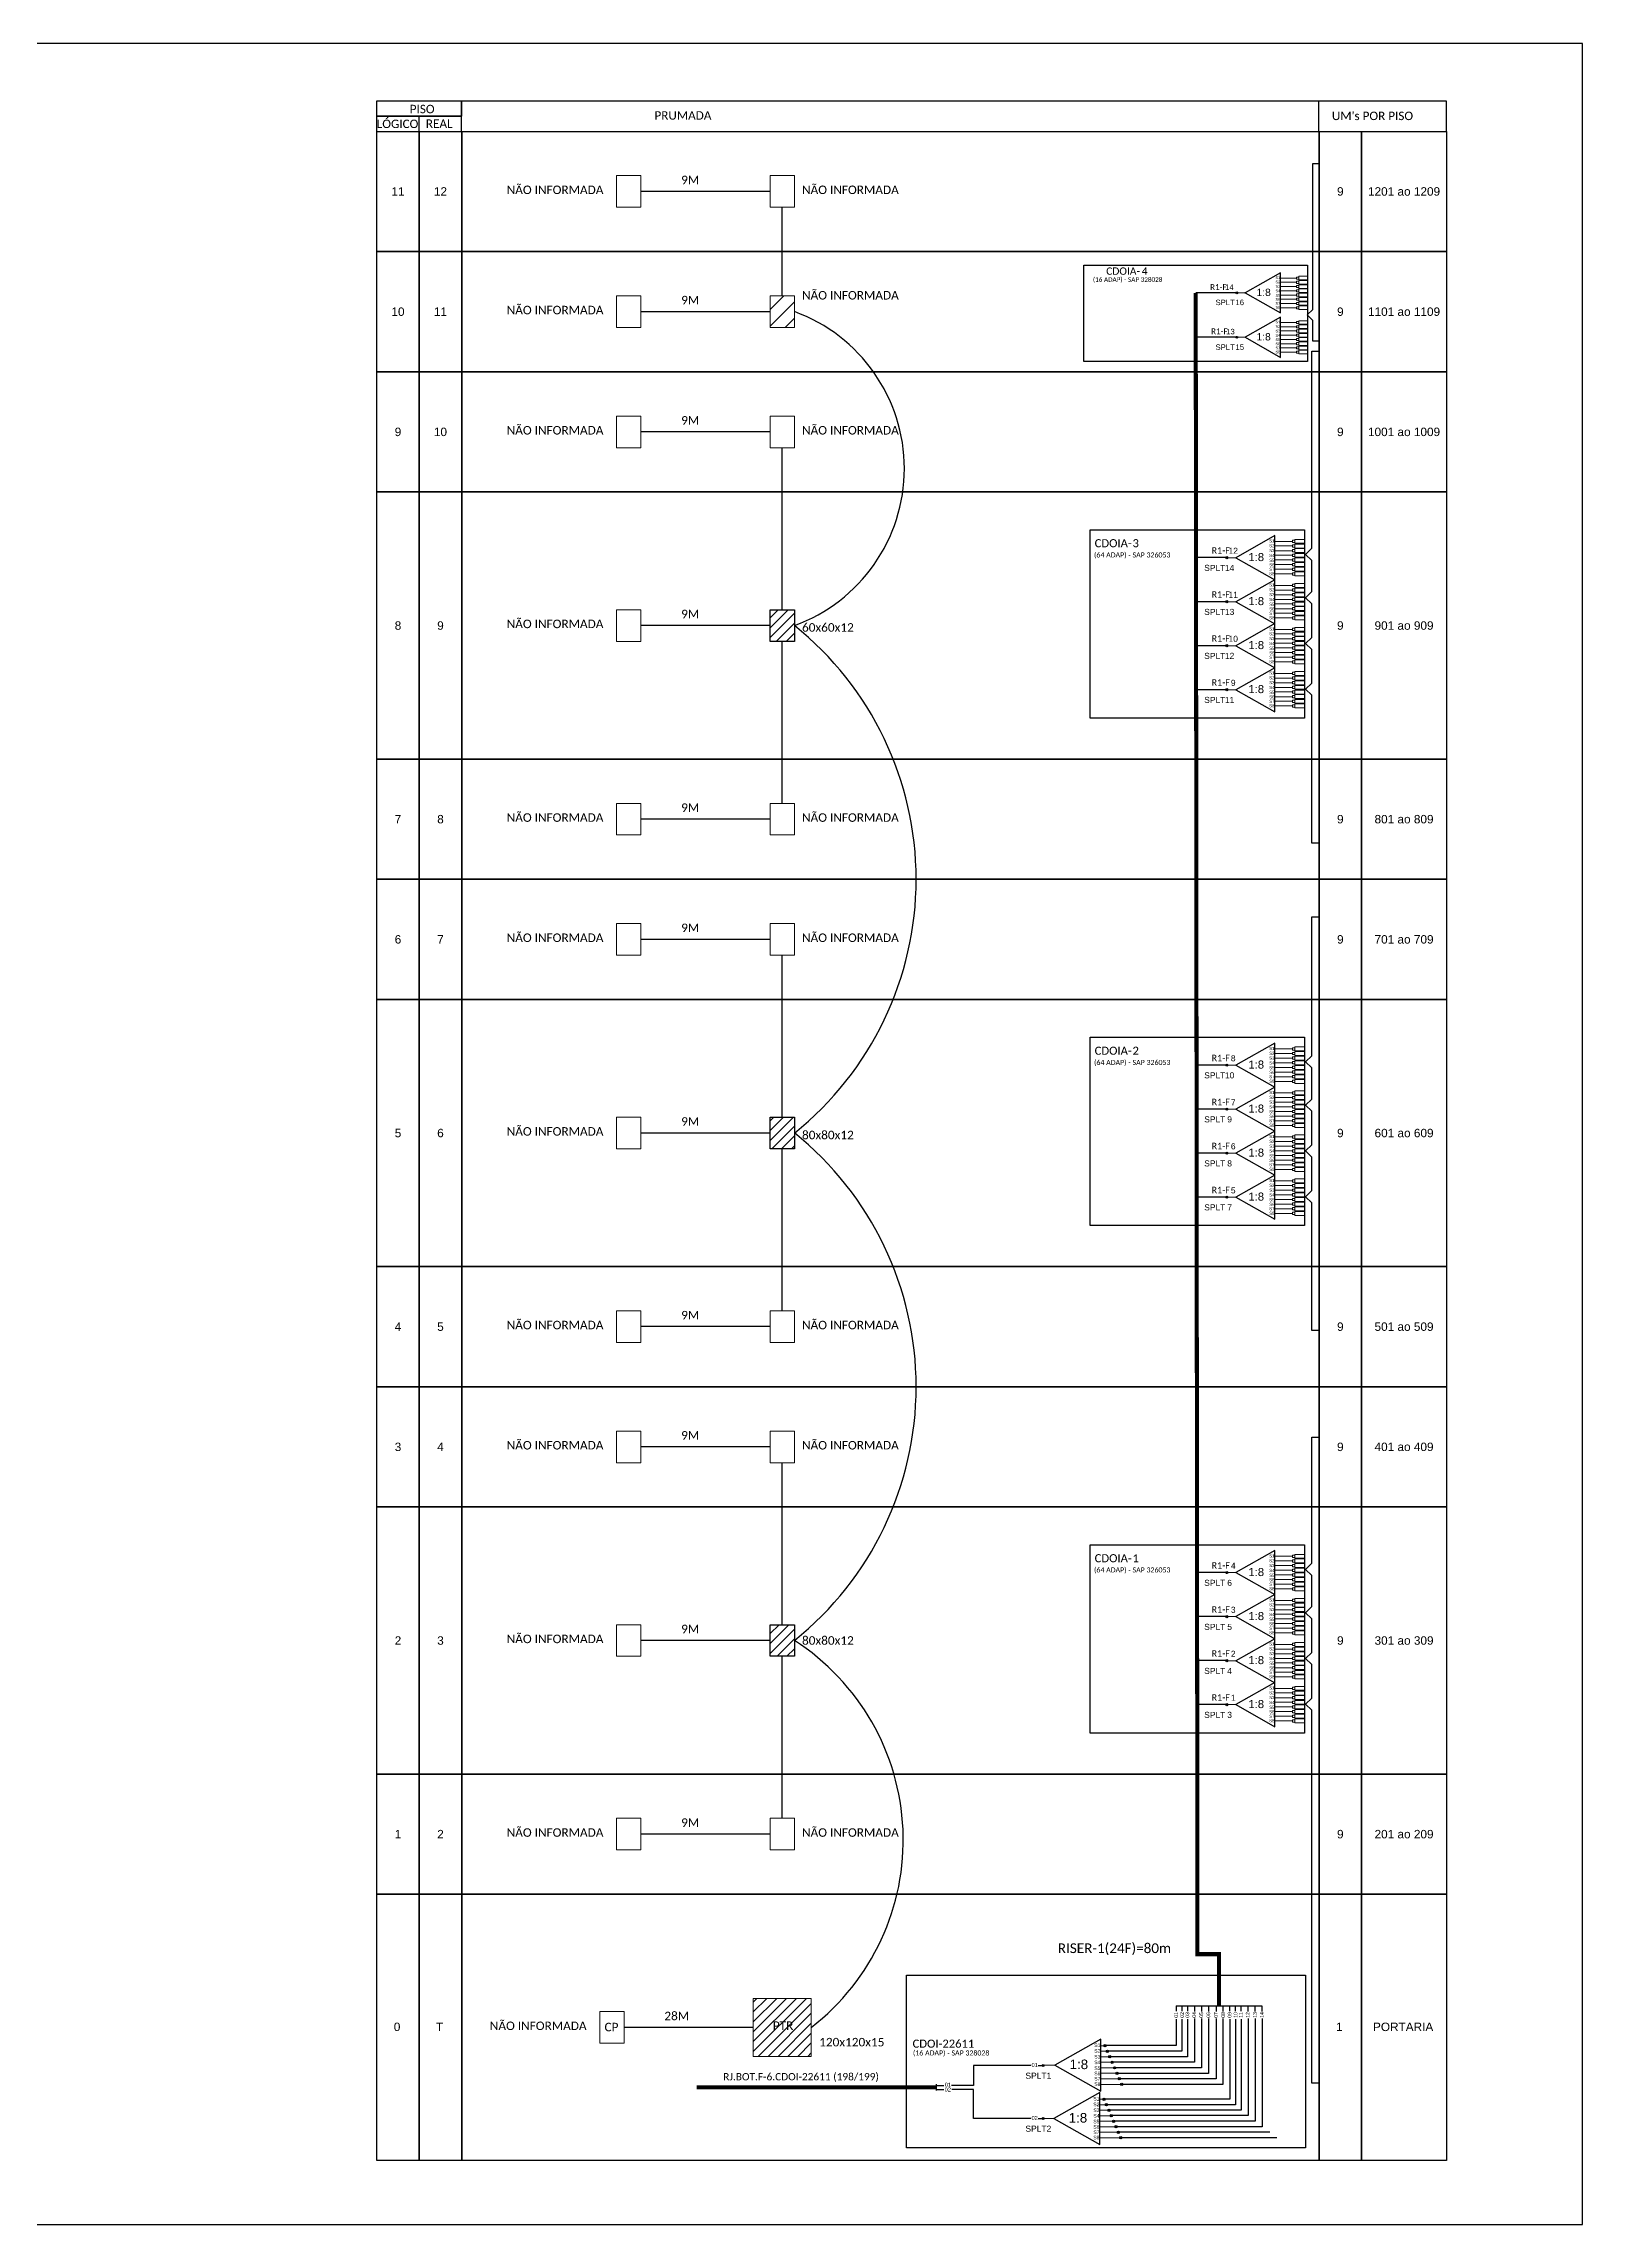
# Model space of a CAD drawing. Extents: x -89 to 749, y 705 to 1299.
# Drawn here: x 330 to 749, y 705 to 1299 of the extents above; entities that cross this region are included whole.
import ezdxf
from ezdxf.enums import TextEntityAlignment as Align

# ---------------------------------------------------------------- set-up
doc = ezdxf.new("R2010")
doc.units = 0
doc.styles.add('ARIAL', font='arial.ttf')
doc.styles.get("Standard").update_dxf_attribs({"font": 'arial.ttf'})
doc.styles.add('WMF-Calibri0', font='calibri.ttf')
doc.linetypes.add('RESERVA', pattern='A,0.5,-0.15,["RESERVA",Standard,S=0.18,R=0,X=0,Y=-0.1],-1.3', length=1.95)

# ---------------------------------------------------------------- blocks, each defined once
blk = doc.blocks.new('SPLT_1-8_DIV_DIR')
h = blk.add_hatch(color=3)
h.dxf.hatch_style = 1
edge = h.paths.add_edge_path()
edge.add_arc((12.77, 4.04), 0.242, 0, 360)
h = blk.add_hatch(color=3)
h.dxf.hatch_style = 1
edge = h.paths.add_edge_path()
edge.add_arc((13.27, 2.88), 0.242, 0, 360)
h = blk.add_hatch(color=3)
h.dxf.hatch_style = 1
edge = h.paths.add_edge_path()
edge.add_arc((13.77, 1.73), 0.242, 0, 360)
h = blk.add_hatch(color=3)
h.dxf.hatch_style = 1
edge = h.paths.add_edge_path()
edge.add_arc((14.27, 0.58), 0.242, 0, 360)
h = blk.add_hatch(color=3)
h.dxf.hatch_style = 1
edge = h.paths.add_edge_path()
edge.add_arc((14.77, -0.58), 0.242, 0, 360)
h = blk.add_hatch(color=3)
h.dxf.hatch_style = 1
edge = h.paths.add_edge_path()
edge.add_arc((15.27, -1.73), 0.242, 0, 360)
h = blk.add_hatch(color=3)
h.dxf.hatch_style = 1
edge = h.paths.add_edge_path()
edge.add_arc((15.77, -2.88), 0.242, 0, 360)
h = blk.add_hatch(color=3)
h.dxf.hatch_style = 1
edge = h.paths.add_edge_path()
edge.add_arc((16.27, -4.04), 0.242, 0, 360)
at = {"color": 1}
blk.add_lwpolyline([(11.89, 5.45), (2.22, 0), (11.89, -5.45), (11.89, 5.45)], dxfattribs=at)
at = {"color": 1, "lineweight": 0}
blk.add_lwpolyline([(2.22, 0), (0, 0)], dxfattribs=at)
at = {"color": 7, "lineweight": 0}
for points in [[(12.77, 4.04), (11.89, 4.04)], [(11.89, 2.88), (13.27, 2.88)], [(11.89, 1.73), (13.77, 1.73)], [(11.89, 0.58), (14.27, 0.58)], [(11.89, -0.58), (14.77, -0.58)], [(11.89, -1.73), (15.27, -1.73)], [(11.89, -2.88), (15.77, -2.88)], [(11.89, -4.04), (16.27, -4.04)]]:
    blk.add_lwpolyline(points, dxfattribs=at)
at = {"color": 3}
for centre in [(12.77, 4.04), (13.27, 2.88), (13.77, 1.73), (14.27, 0.58), (14.77, -0.58), (15.27, -1.73), (15.77, -2.88), (16.27, -4.04)]:
    blk.add_circle(centre, 0.242, dxfattribs=at)
at = {"color": 1, "style": 'ARIAL'}
for s, height, p in [('1:8', 2, (5.35, -0.85)), ('S1', 0.75, (10.52, 3.77)), ('S2', 0.75, (10.52, 2.58)), ('S3', 0.75, (10.52, 1.37)), ('S4', 0.75, (10.52, 0.19)), ('S5', 0.75, (10.52, -1.02)), ('S6', 0.75, (10.52, -2.14)), ('S7', 0.75, (10.52, -3.24)), ('S8', 0.75, (10.52, -4.36))]:
    blk.add_text(s, height=height, dxfattribs=at).set_placement(p)
blk = doc.blocks.new('SPLT_1-8_SC-APC')
at = {"color": 1}
blk.add_lwpolyline([(-7.37, -2.1), (-17.04, -7.55), (-7.37, -13), (-7.37, -2.1)], dxfattribs=at)
at = {"color": 3, "lineweight": 0}
for points in [[(-2.99, -3.51), (-7.37, -3.51)], [(-7.37, -4.66), (-2.99, -4.66)], [(-2.41, -3.02), (-2.41, -4)], [(-2.41, -3.02), (0, -3.02)], [(-2.41, -4), (0, -4)], [(-2.41, -4.17), (-2.41, -5.16)], [(-2.41, -4.17), (0, -4.17)], [(-2.41, -5.16), (0, -5.16)], [(-2.41, -5.32), (-2.41, -6.31)], [(-2.41, -5.32), (0, -5.32)], [(-7.37, -5.82), (-2.99, -5.82)], [(-7.37, -6.97), (-2.99, -6.97)], [(-7.37, -8.12), (-2.99, -8.12)], [(-7.37, -9.28), (-2.99, -9.28)], [(-7.37, -10.43), (-2.99, -10.43)], [(-2.41, -6.31), (0, -6.31)], [(-2.41, -6.48), (-2.41, -7.46)], [(-2.41, -6.48), (0, -6.48)], [(-2.41, -7.46), (0, -7.46)], [(-2.41, -7.63), (-2.41, -8.62)], [(-2.41, -7.63), (0, -7.63)], [(-2.41, -8.62), (0, -8.62)], [(-2.41, -8.78), (-2.41, -9.77)], [(-2.41, -8.78), (0, -8.78)], [(-2.41, -9.77), (0, -9.77)], [(-2.41, -9.94), (-2.41, -10.92)], [(-2.41, -9.94), (0, -9.94)], [(-7.37, -11.58), (-2.99, -11.58)], [(-2.41, -10.92), (0, -10.92)], [(-2.41, -11.09), (-2.41, -12.08)], [(-2.41, -11.09), (0, -11.09)], [(-2.41, -12.08), (0, -12.08)]]:
    blk.add_lwpolyline(points, dxfattribs=at)
for points in [[(-2.99, -3.22), (-2.41, -3.22), (-2.41, -3.8), (-2.99, -3.8)], [(-2.99, -4.38), (-2.41, -4.38), (-2.41, -4.95), (-2.99, -4.95)], [(-2.99, -5.53), (-2.41, -5.53), (-2.41, -6.1), (-2.99, -6.1)], [(-2.99, -6.68), (-2.41, -6.68), (-2.41, -7.26), (-2.99, -7.26)], [(-2.99, -7.84), (-2.41, -7.84), (-2.41, -8.41), (-2.99, -8.41)], [(-2.99, -8.99), (-2.41, -8.99), (-2.41, -9.56), (-2.99, -9.56)], [(-2.99, -10.14), (-2.41, -10.14), (-2.41, -10.72), (-2.99, -10.72)], [(-2.99, -11.3), (-2.41, -11.3), (-2.41, -11.87), (-2.99, -11.87)]]:
    blk.add_lwpolyline(points, close=True, dxfattribs=at)
at = {"color": 1, "lineweight": 0}
blk.add_lwpolyline([(-17.04, -7.55), (-19.26, -7.55)], dxfattribs=at)
at = {"color": 1, "style": 'ARIAL'}
for s, height, p in [('S1', 0.75, (-8.74, -3.78)), ('S2', 0.75, (-8.74, -4.97)), ('1:8', 2, (-13.91, -8.4)), ('S3', 0.75, (-8.74, -6.18)), ('S4', 0.75, (-8.74, -7.36)), ('S5', 0.75, (-8.74, -8.57)), ('S6', 0.75, (-8.74, -9.69)), ('S7', 0.75, (-8.74, -10.78)), ('S8', 0.75, (-8.74, -11.9))]:
    blk.add_text(s, height=height, dxfattribs=at).set_placement(p)

msp = doc.modelspace()

# ---------------------------------------------------------------- hatches: boundary and pattern name
h = msp.add_hatch()
h.set_pattern_fill('ANSI31', color=3, style=0)
h.set_pattern_definition([(45, (-539.738, 33.1683), (-2.245064, 2.245064), [])])
h.paths.add_polyline_path([(531.25, 1230.32), (527.94, 1230.32), (527.94, 1221.7), (534.56, 1221.7), (534.56, 1230.32)])
h = msp.add_hatch(color=3)
h.dxf.hatch_style = 1
edge = h.paths.add_edge_path()
edge.add_arc((655.11, 1231.12), 0.256, 0, 360)
h = msp.add_hatch(color=3)
h.dxf.hatch_style = 1
edge = h.paths.add_edge_path()
edge.add_arc((655.11, 1219.03), 0.256, 0, 360)
h = msp.add_hatch(color=3)
h.dxf.hatch_style = 1
edge = h.paths.add_edge_path()
edge.add_arc((652.35, 1159.01), 0.282, 0, 360)
h = msp.add_hatch(color=3)
h.dxf.hatch_style = 1
edge = h.paths.add_edge_path()
edge.add_arc((652.35, 1147.02), 0.282, 0, 360)
h = msp.add_hatch()
h.set_pattern_fill('ANSI31', color=1, scale=0.6)
h.set_pattern_definition([(45, (-569.1843, 13.1683), (-1.3470384, 1.3470384), [])])
h.paths.add_polyline_path([(531.25, 1144.83), (527.94, 1144.83), (527.94, 1136.21), (534.56, 1136.21), (534.56, 1144.83)])
h = msp.add_hatch(color=3)
h.dxf.hatch_style = 1
edge = h.paths.add_edge_path()
edge.add_arc((652.35, 1135.03), 0.282, 0, 360)
h = msp.add_hatch(color=3)
h.dxf.hatch_style = 1
edge = h.paths.add_edge_path()
edge.add_arc((652.35, 1123.05), 0.282, 0, 360)
h = msp.add_hatch(color=3)
h.dxf.hatch_style = 1
edge = h.paths.add_edge_path()
edge.add_arc((652.35, 1020.78), 0.282, 0, 360)
h = msp.add_hatch()
h.set_pattern_fill('ANSI31', color=1, scale=0.6)
h.set_pattern_definition([(45, (-569.1843, -26.8317), (-1.3470384, 1.3470384), [])])
h.paths.add_polyline_path([(531.25, 1006.6), (527.94, 1006.6), (527.94, 997.98), (534.56, 997.98), (534.56, 1006.6)])
h = msp.add_hatch(color=3)
h.dxf.hatch_style = 1
edge = h.paths.add_edge_path()
edge.add_arc((652.35, 1008.79), 0.282, 0, 360)
h = msp.add_hatch(color=3)
h.dxf.hatch_style = 1
edge = h.paths.add_edge_path()
edge.add_arc((652.35, 996.8), 0.282, 0, 360)
h = msp.add_hatch(color=3)
h.dxf.hatch_style = 1
edge = h.paths.add_edge_path()
edge.add_arc((652.35, 984.82), 0.282, 0, 360)
h = msp.add_hatch(color=3)
h.dxf.hatch_style = 1
edge = h.paths.add_edge_path()
edge.add_arc((652.35, 882.55), 0.282, 0, 360)
h = msp.add_hatch()
h.set_pattern_fill('ANSI31', color=1, scale=0.6)
h.set_pattern_definition([(45, (-569.1843, -66.8317), (-1.3470384, 1.3470384), [])])
h.paths.add_polyline_path([(531.25, 868.37), (527.94, 868.37), (527.94, 859.75), (534.56, 859.75), (534.56, 868.37)])
h = msp.add_hatch(color=3)
h.dxf.hatch_style = 1
edge = h.paths.add_edge_path()
edge.add_arc((652.35, 870.56), 0.282, 0, 360)
h = msp.add_hatch(color=3)
h.dxf.hatch_style = 1
edge = h.paths.add_edge_path()
edge.add_arc((652.35, 858.57), 0.282, 0, 360)
h = msp.add_hatch(color=3)
h.dxf.hatch_style = 1
edge = h.paths.add_edge_path()
edge.add_arc((652.35, 846.59), 0.282, 0, 360)
h = msp.add_hatch()
h.set_pattern_fill('ANSI31', color=1, scale=0.6)
h.set_pattern_definition([(45, (53.1644, 3398.9787), (-1.3470384, 1.3470384), [])])
h.paths.add_polyline_path([(539.15, 766.57), (523.34, 766.57), (523.34, 750.77), (539.15, 750.77)])
h.paths.add_polyline_path([(528.08, 757.4), (534.88, 757.4), (534.88, 760.87), (528.08, 760.87)], flags=24)
h = msp.add_hatch(color=3)
h.dxf.hatch_style = 1
edge = h.paths.add_edge_path()
edge.add_arc((602.32, 748.29), 0.282, 0, 360)
h = msp.add_hatch(color=3)
h.dxf.hatch_style = 1
edge = h.paths.add_edge_path()
edge.add_arc((602.32, 733.86), 0.282, 0, 360)

# ---------------------------------------------------------------- linework, layer by layer
at = {"color": 3}
msp.add_line((573.21, 742.88), (575.26, 742.88), dxfattribs=at)
at = {"color": 2}
for p, q in [((583.34, 741.78), (577.39, 741.78)), ((583.34, 733.86), (583.34, 741.78)), ((598.92, 733.86), (583.34, 733.86))]:
    msp.add_line(p, q, dxfattribs=at)
for points in [[(-89.32, 705.02), (749.25, 705.02), (749.25, 1299.02), (-89.32, 1299.02), (-89.32, 705.02)], [(443.85, 1275.13), (712.22, 1275.13), (712.22, 1283.35), (443.85, 1283.35), (443.85, 1283.35), (443.85, 1279.24)], [(677.47, 1275.13), (677.47, 1283.35)], [(432.28, 1275.13), (432.28, 1279.24)]]:
    msp.add_lwpolyline(points)
for points in [[(420.7, 1279.24), (443.85, 1279.24), (443.85, 1283.35), (420.7, 1283.35)], [(420.7, 1275.13), (443.85, 1275.13), (443.85, 1279.24), (420.7, 1279.24)], [(420.74, 1275.13), (432.31, 1275.13), (432.31, 1242.38), (420.74, 1242.38)], [(432.31, 1275.13), (443.88, 1275.13), (443.88, 1242.38), (432.31, 1242.38)], [(443.88, 1275.13), (677.5, 1275.13), (677.5, 1242.38), (443.88, 1242.38)], [(677.5, 1275.13), (689.07, 1275.13), (689.07, 1242.38), (677.5, 1242.38)], [(689.07, 1275.13), (712.22, 1275.13), (712.22, 1242.38), (689.07, 1242.38)], [(420.74, 1242.38), (432.31, 1242.38), (432.31, 1209.64), (420.74, 1209.64)], [(432.31, 1242.38), (443.88, 1242.38), (443.88, 1209.64), (432.31, 1209.64)], [(443.88, 1242.38), (677.5, 1242.38), (677.5, 1209.64), (443.88, 1209.64)], [(677.5, 1242.38), (689.07, 1242.38), (689.07, 1209.64), (677.5, 1209.64)], [(689.07, 1242.38), (712.22, 1242.38), (712.22, 1209.64), (689.07, 1209.64)], [(420.74, 1209.64), (432.31, 1209.64), (432.31, 1176.9), (420.74, 1176.9)], [(432.31, 1209.64), (443.88, 1209.64), (443.88, 1176.9), (432.31, 1176.9)], [(443.88, 1209.64), (677.5, 1209.64), (677.5, 1176.9), (443.88, 1176.9)], [(677.5, 1209.64), (689.07, 1209.64), (689.07, 1176.9), (677.5, 1176.9)], [(689.07, 1209.64), (712.22, 1209.64), (712.22, 1176.9), (689.07, 1176.9)], [(420.74, 1176.9), (432.31, 1176.9), (432.31, 1104.15), (420.74, 1104.15)], [(432.31, 1176.9), (443.88, 1176.9), (443.88, 1104.15), (432.31, 1104.15)], [(443.88, 1176.9), (677.5, 1176.9), (677.5, 1104.15), (443.88, 1104.15)], [(677.5, 1176.9), (689.07, 1176.9), (689.07, 1104.15), (677.5, 1104.15)], [(689.07, 1176.9), (712.22, 1176.9), (712.22, 1104.15), (689.07, 1104.15)], [(420.74, 1104.15), (432.31, 1104.15), (432.31, 1071.41), (420.74, 1071.41)], [(432.31, 1104.15), (443.88, 1104.15), (443.88, 1071.41), (432.31, 1071.41)], [(443.88, 1104.15), (677.5, 1104.15), (677.5, 1071.41), (443.88, 1071.41)], [(677.5, 1104.15), (689.07, 1104.15), (689.07, 1071.41), (677.5, 1071.41)], [(689.07, 1104.15), (712.22, 1104.15), (712.22, 1071.41), (689.07, 1071.41)], [(420.74, 1071.41), (432.31, 1071.41), (432.31, 1038.67), (420.74, 1038.67)], [(432.31, 1071.41), (443.88, 1071.41), (443.88, 1038.67), (432.31, 1038.67)], [(443.88, 1071.41), (677.5, 1071.41), (677.5, 1038.67), (443.88, 1038.67)], [(677.5, 1071.41), (689.07, 1071.41), (689.07, 1038.67), (677.5, 1038.67)], [(689.07, 1071.41), (712.22, 1071.41), (712.22, 1038.67), (689.07, 1038.67)], [(420.74, 1038.67), (432.31, 1038.67), (432.31, 965.92), (420.74, 965.92)], [(432.31, 1038.67), (443.88, 1038.67), (443.88, 965.92), (432.31, 965.92)], [(443.88, 1038.67), (677.5, 1038.67), (677.5, 965.92), (443.88, 965.92)], [(677.5, 1038.67), (689.07, 1038.67), (689.07, 965.92), (677.5, 965.92)], [(689.07, 1038.67), (712.22, 1038.67), (712.22, 965.92), (689.07, 965.92)], [(420.74, 965.92), (432.31, 965.92), (432.31, 933.18), (420.74, 933.18)], [(432.31, 965.92), (443.88, 965.92), (443.88, 933.18), (432.31, 933.18)], [(443.88, 965.92), (677.5, 965.92), (677.5, 933.18), (443.88, 933.18)], [(677.5, 965.92), (689.07, 965.92), (689.07, 933.18), (677.5, 933.18)], [(689.07, 965.92), (712.22, 965.92), (712.22, 933.18), (689.07, 933.18)], [(420.74, 933.18), (432.31, 933.18), (432.31, 900.43), (420.74, 900.43)], [(432.31, 933.18), (443.88, 933.18), (443.88, 900.43), (432.31, 900.43)], [(443.88, 933.18), (677.5, 933.18), (677.5, 900.43), (443.88, 900.43)], [(677.5, 933.18), (689.07, 933.18), (689.07, 900.43), (677.5, 900.43)], [(689.07, 933.18), (712.22, 933.18), (712.22, 900.43), (689.07, 900.43)], [(420.74, 900.43), (432.31, 900.43), (432.31, 827.69), (420.74, 827.69)], [(432.31, 900.43), (443.88, 900.43), (443.88, 827.69), (432.31, 827.69)], [(443.88, 900.43), (677.5, 900.43), (677.5, 827.69), (443.88, 827.69)], [(677.5, 900.43), (689.07, 900.43), (689.07, 827.69), (677.5, 827.69)], [(689.07, 900.43), (712.22, 900.43), (712.22, 827.69), (689.07, 827.69)], [(420.74, 827.69), (432.31, 827.69), (432.31, 794.95), (420.74, 794.95)], [(432.31, 827.69), (443.88, 827.69), (443.88, 794.95), (432.31, 794.95)], [(443.88, 827.69), (677.5, 827.69), (677.5, 794.95), (443.88, 794.95)], [(677.5, 827.69), (689.07, 827.69), (689.07, 794.95), (677.5, 794.95)], [(689.07, 827.69), (712.22, 827.69), (712.22, 794.95), (689.07, 794.95)], [(420.74, 794.95), (432.31, 794.95), (432.31, 722.39), (420.74, 722.39)], [(432.31, 794.95), (443.88, 794.95), (443.88, 722.39), (432.31, 722.39)], [(443.88, 794.95), (677.5, 794.95), (677.5, 722.39), (443.88, 722.39)], [(677.5, 794.95), (689.07, 794.95), (689.07, 722.39), (677.5, 722.39)], [(689.07, 794.95), (712.22, 794.95), (712.22, 722.39), (689.07, 722.39)]]:
    msp.add_lwpolyline(points, close=True)
at = {"color": 3}
for points in [[(677.45, 1217.94), (675.8, 1217.94), (675.8, 1223.6), (674.23, 1225.11), (675.8, 1226.61), (675.79, 1266.4), (677.45, 1266.4)], [(527.94, 1258.76), (492.72, 1258.76)], [(531.25, 1230.32), (531.25, 1254.45)], [(527.94, 1226.01), (492.72, 1226.01)], [(675.52, 1155.96), (675.52, 1158.24), (673.79, 1159.9), (675.52, 1161.56), (675.52, 1215.22), (677.33, 1215.22)], [(527.94, 1193.27), (492.72, 1193.27)], [(531.25, 1144.83), (531.25, 1188.96)], [(675.52, 1140.21), (675.51, 1146.44), (673.79, 1148.1), (675.51, 1149.75), (675.51, 1155.96), (675.52, 1155.96)], [(527.94, 1140.52), (492.72, 1140.52)], [(531.25, 1092.09), (531.25, 1136.21)], [(675.52, 1127.75), (675.52, 1133.98), (673.79, 1135.64), (675.52, 1137.3), (675.52, 1140.21)], [(677.34, 1081.24), (675.52, 1081.24), (675.52, 1121.52), (673.79, 1123.18), (675.52, 1124.84), (675.52, 1127.75)], [(527.94, 1087.78), (492.72, 1087.78)], [(675.52, 1017.73), (675.52, 1020.01), (673.79, 1021.67), (675.52, 1023.32), (675.52, 1061.13), (677.33, 1061.13)], [(527.94, 1055.04), (492.72, 1055.04)], [(531.25, 1006.6), (531.25, 1050.73)], [(675.52, 1001.98), (675.51, 1008.21), (673.79, 1009.86), (675.51, 1011.52), (675.51, 1017.73), (675.52, 1017.73)], [(527.94, 1002.29), (492.72, 1002.29)], [(531.25, 953.86), (531.25, 997.98)], [(675.52, 989.52), (675.52, 995.75), (673.79, 997.41), (675.52, 999.06), (675.52, 1001.98)], [(677.34, 948.47), (675.52, 948.47), (675.52, 983.29), (673.79, 984.95), (675.52, 986.61), (675.52, 989.52)], [(527.94, 949.55), (492.72, 949.55)], [(527.94, 916.81), (492.72, 916.81)], [(675.52, 879.5), (675.52, 881.78), (673.79, 883.43), (675.52, 885.09), (675.52, 919.49), (677.33, 919.49)], [(531.25, 868.37), (531.25, 912.5)], [(675.52, 863.75), (675.51, 869.98), (673.79, 871.63), (675.51, 873.29), (675.51, 879.5), (675.52, 879.5)], [(527.94, 864.06), (492.72, 864.06)], [(675.52, 851.29), (675.52, 857.52), (673.79, 859.17), (675.52, 860.83), (675.52, 863.75)], [(531.25, 815.63), (531.25, 859.75)], [(677.34, 743.48), (675.52, 743.48), (675.52, 845.06), (673.79, 846.72), (675.52, 848.37), (675.52, 851.29)], [(527.94, 811.32), (492.72, 811.32)], [(523.34, 758.67), (488.13, 758.67)], [(598.92, 748.29), (583.34, 748.29), (583.34, 742.88), (577.38, 742.88)], [(601, 748.29), (602.32, 748.29)]]:
    msp.add_lwpolyline(points, dxfattribs=at)
at = {"color": 0, "lineweight": 0}
for points in [[(486.1, 1263.07), (492.72, 1263.07), (492.72, 1254.45), (486.1, 1254.45)], [(527.94, 1263.07), (534.56, 1263.07), (534.56, 1254.45), (527.94, 1254.45)], [(486.1, 1230.32), (492.72, 1230.32), (492.72, 1221.7), (486.1, 1221.7)], [(527.94, 1230.32), (534.56, 1230.32), (534.56, 1221.7), (527.94, 1221.7)], [(486.1, 1197.58), (492.72, 1197.58), (492.72, 1188.96), (486.1, 1188.96)], [(527.94, 1197.58), (534.56, 1197.58), (534.56, 1188.96), (527.94, 1188.96)], [(486.1, 1144.83), (492.72, 1144.83), (492.72, 1136.21), (486.1, 1136.21)], [(486.1, 1092.09), (492.72, 1092.09), (492.72, 1083.47), (486.1, 1083.47)], [(527.94, 1092.09), (534.56, 1092.09), (534.56, 1083.47), (527.94, 1083.47)], [(486.1, 1059.35), (492.72, 1059.35), (492.72, 1050.73), (486.1, 1050.73)], [(527.94, 1059.35), (534.56, 1059.35), (534.56, 1050.73), (527.94, 1050.73)], [(486.1, 1006.6), (492.72, 1006.6), (492.72, 997.98), (486.1, 997.98)], [(486.1, 953.86), (492.72, 953.86), (492.72, 945.24), (486.1, 945.24)], [(527.94, 953.86), (534.56, 953.86), (534.56, 945.24), (527.94, 945.24)], [(486.1, 921.12), (492.72, 921.12), (492.72, 912.5), (486.1, 912.5)], [(527.94, 921.12), (534.56, 921.12), (534.56, 912.5), (527.94, 912.5)], [(486.1, 868.37), (492.72, 868.37), (492.72, 859.75), (486.1, 859.75)], [(486.1, 815.63), (492.72, 815.63), (492.72, 807.01), (486.1, 807.01)], [(527.94, 815.63), (534.56, 815.63), (534.56, 807.01), (527.94, 807.01)], [(481.51, 762.98), (488.13, 762.98), (488.13, 754.36), (481.51, 754.36)]]:
    msp.add_lwpolyline(points, close=True, dxfattribs=at)
at = {"color": 1}
for points in [[(674.37, 1214.78), (674.37, 1214.78), (674.37, 1212.4), (613.41, 1212.4), (613.41, 1238.67), (621.24, 1238.67)], [(573.21, 743.19), (573.21, 741.47)]]:
    msp.add_lwpolyline(points, dxfattribs=at)
for points in [[(613.41, 1238.67), (674.37, 1238.67), (674.37, 1212.4), (613.41, 1212.4)], [(615.13, 1166.61), (673.57, 1166.61), (673.57, 1115.29), (615.13, 1115.29)], [(527.94, 1144.83), (534.56, 1144.83), (534.56, 1136.21), (527.94, 1136.21)], [(615.13, 1028.37), (673.57, 1028.37), (673.57, 977.06), (615.13, 977.06)], [(527.94, 1006.6), (534.56, 1006.6), (534.56, 997.98), (527.94, 997.98)], [(615.13, 890.14), (673.57, 890.14), (673.57, 838.83), (615.13, 838.83)], [(527.94, 868.37), (534.56, 868.37), (534.56, 859.75), (527.94, 859.75)], [(565.06, 772.92), (673.79, 772.92), (673.79, 725.85), (565.06, 725.85)]]:
    msp.add_lwpolyline(points, close=True, dxfattribs=at)
at = {"color": 5}
msp.add_lwpolyline([(650.24, 764.51, 1.1, 1.1, 0), (650.24, 778.63, 1.1, 1.1, 0), (644.36, 778.63, 1.1, 1.1, 0), (643.89, 1231.12, 1.1, 1.1, 0)], format="xyseb", dxfattribs=at)
for points in [[(655.11, 1231.12), (643.89, 1231.12)], [(655.11, 1219.03), (643.9, 1219.03)], [(652.35, 1159.01), (644.36, 1159.01)], [(652.35, 1147.02), (644.36, 1147.02)], [(652.35, 1135.03), (644.36, 1135.03)], [(652.35, 1123.05), (644.36, 1123.05)], [(652.35, 1020.78), (644.36, 1020.78)], [(652.35, 1008.79), (644.36, 1008.79)], [(652.35, 996.8), (644.36, 996.8)], [(652.35, 984.82), (644.36, 984.82)], [(652.35, 882.55), (644.36, 882.55)], [(652.35, 870.56), (644.36, 870.56)], [(652.35, 858.57), (644.36, 858.57)], [(652.35, 846.59), (644.36, 846.59)], [(653.19, 760.93), (653.16, 739.16), (619.23, 739.16)], [(638.55, 760.9), (638.52, 753.71), (619.48, 753.71)], [(654.72, 760.93), (654.72, 737.61), (619.88, 737.61)], [(640.08, 760.9), (640.08, 752.17), (620.13, 752.16)], [(656.25, 760.93), (656.25, 736.12), (620.53, 736.12)], [(641.61, 760.9), (641.61, 750.67), (620.78, 750.67)], [(658.16, 761.12), (658.16, 734.65), (621.18, 734.65)], [(643.53, 761.1), (643.53, 749.21), (621.43, 749.21)], [(660.08, 761.12), (660.08, 733.1), (621.83, 733.1)], [(645.44, 761.1), (645.44, 747.65), (622.08, 747.65)], [(662, 761.12), (662, 731.6), (622.48, 731.6)], [(647.36, 761.1), (647.36, 746.15), (622.73, 746.15)], [(649.44, 761.1), (649.44, 744.67), (623.38, 744.67)], [(651.31, 761.1), (651.31, 743.16), (624.03, 743.16)], [(638.55, 764.51), (638.55, 763.06)], [(638.55, 764.51), (661.93, 764.51)], [(640.08, 764.51), (640.08, 763.06)], [(641.61, 764.51), (641.61, 763.06)], [(643.53, 764.51), (643.53, 763.02)], [(645.44, 764.51), (645.44, 763.03)], [(647.36, 764.51), (647.36, 763.03)], [(649.44, 764.51), (649.44, 763.03)], [(651.31, 764.51), (651.31, 763.03)], [(653.13, 764.51), (653.13, 763.06)], [(654.66, 764.51), (654.66, 763.06)], [(656.19, 764.51), (656.19, 763.06)], [(658.1, 764.51), (658.1, 763.02)], [(660.02, 764.51), (660.02, 763.03)], [(661.93, 764.51), (661.93, 763.03)], [(618.86, 753.71), (618.85, 753.71)], [(618.6, 739.16), (618.6, 739.16)]]:
    msp.add_lwpolyline(points, dxfattribs=at)
at = {"color": 1, "lineweight": 0}
msp.add_lwpolyline([(523.34, 766.57), (539.15, 766.57), (539.15, 750.77), (523.34, 750.77)], close=True, dxfattribs=at)
at = {"color": 1, "const_width": 1.1}
msp.add_lwpolyline([(507.89, 742.33), (573.21, 742.33)], dxfattribs=at)
at = {"color": 2}
for points in [[(573.21, 741.78), (575.26, 741.78)], [(601, 733.86), (602.32, 733.86)]]:
    msp.add_lwpolyline(points, dxfattribs=at)
at = {"color": 8, "linetype": 'RESERVA', "ltscale": 6}
for points in [[(664.07, 730.12), (623.13, 730.12)], [(665.95, 728.61), (623.78, 728.61)]]:
    msp.add_lwpolyline(points, dxfattribs=at)
at = {"color": 3}
for centre, radius in [((655.11, 1231.12), 0.256), ((655.11, 1219.03), 0.256), ((652.35, 1159.01), 0.282), ((652.35, 1147.02), 0.282), ((652.35, 1135.03), 0.282), ((652.35, 1123.05), 0.282), ((652.35, 1020.78), 0.282), ((652.35, 1008.79), 0.282), ((652.35, 996.8), 0.282), ((652.35, 984.82), 0.282), ((652.35, 882.55), 0.282), ((652.35, 870.56), 0.282), ((652.35, 858.57), 0.282), ((652.35, 846.59), 0.282), ((602.32, 748.29), 0.282), ((602.32, 733.86), 0.282)]:
    msp.add_circle(centre, radius, dxfattribs=at)
for centre, radius, start, end in [((519.02, 1183.27), 45.48, 289.97868, 70.02132), ((479.11, 1071.41), 88.61, 308.73614, 51.26386), ((479.11, 933.18), 88.61, 308.73614, 51.26386), ((499.61, 809.74), 64.59, 307.74394, 57.24547)]:
    msp.add_arc(centre, radius, start, end, dxfattribs=at)
for p in [(420.74, 1242.38), (657.33, 1231.12), (420.74, 1209.64), (420.74, 1176.9), (420.74, 1104.15), (420.74, 1071.41), (420.74, 1038.67), (420.74, 965.92), (420.74, 933.18), (420.74, 900.43), (420.74, 827.69), (420.74, 794.95)]:
    msp.add_point(p)

# ---------------------------------------------------------------- block references
for p in [(674.37, 1238.67), (674.37, 1226.57)]:
    msp.add_blockref('SPLT_1-8_SC-APC', p, dxfattribs=at)
at = {"color": 3, "xscale": 1.1, "yscale": 1.1, "zscale": 1.1}
for p in [(673.54, 1167.31), (673.54, 1155.32), (673.54, 1143.34), (673.54, 1131.35), (673.54, 1029.08), (673.54, 1017.09), (673.54, 1005.1), (673.54, 993.12), (673.54, 890.85), (673.54, 878.86), (673.54, 866.87), (673.54, 854.89)]:
    msp.add_blockref('SPLT_1-8_SC-APC', p, dxfattribs=at)
at = {"xscale": 1.3, "yscale": 1.3, "zscale": 1.3}
for p in [(602.57, 748.42), (602.32, 733.86)]:
    msp.add_blockref('SPLT_1-8_DIV_DIR', p, dxfattribs=at)

# ---------------------------------------------------------------- texts
at = {"style": 'WMF-Calibri0'}
for s, height, p in [('  LÓGICO', 2.3, (419.12, 1276.02)), ('     PISO', 2.3, (425.67, 1280.05)), ('    REAL', 2.3, (430.88, 1276.07)), ('PRUMADA', 2.3, (496.41, 1278.31)), ("UM's POR PISO", 2.3, (680.99, 1278.19)), ('NÃO INFORMADA', 2.317, (456.14, 1258.04)), ('9M', 2.317, (503.69, 1260.73)), ('NÃO INFORMADA', 2.317, (536.61, 1258.04)), ('9M', 2.317, (503.69, 1227.99)), ('NÃO INFORMADA', 2.317, (536.61, 1229.32)), ('NÃO INFORMADA', 2.317, (456.14, 1225.29)), ('NÃO INFORMADA', 2.317, (456.14, 1192.55)), ('9M', 2.317, (503.69, 1195.24)), ('NÃO INFORMADA', 2.317, (536.61, 1192.55)), ('NÃO INFORMADA', 2.317, (456.14, 1139.81)), ('9M', 2.317, (503.69, 1142.5)), ('60x60x12', 2.317, (536.61, 1138.84)), ('NÃO INFORMADA', 2.317, (456.14, 1087.06)), ('9M', 2.317, (503.69, 1089.75)), ('NÃO INFORMADA', 2.317, (536.61, 1087.06)), ('9M', 2.317, (503.69, 1057.01)), ('NÃO INFORMADA', 2.317, (456.14, 1054.32)), ('NÃO INFORMADA', 2.317, (536.61, 1054.32)), ('NÃO INFORMADA', 2.317, (456.14, 1001.57)), ('9M', 2.317, (503.69, 1004.27)), ('80x80x12', 2.317, (536.61, 1000.59)), ('NÃO INFORMADA', 2.317, (456.14, 948.83)), ('9M', 2.317, (503.69, 951.52)), ('NÃO INFORMADA', 2.317, (536.61, 948.83)), ('9M', 2.317, (503.69, 918.78)), ('NÃO INFORMADA', 2.317, (456.14, 916.09)), ('NÃO INFORMADA', 2.317, (536.61, 916.09)), ('9M', 2.317, (503.69, 866.04)), ('NÃO INFORMADA', 2.317, (456.14, 863.34)), ('80x80x12', 2.317, (536.61, 862.91)), ('9M', 2.317, (503.69, 813.29)), ('NÃO INFORMADA', 2.317, (456.14, 810.6)), ('NÃO INFORMADA', 2.317, (536.61, 810.6)), ('NÃO INFORMADA', 2.317, (451.55, 757.95)), ('28M', 2.317, (499.1, 760.64)), ('CP', 2.317, (482.8, 757.61)), ('PTR', 2.317, (528.66, 757.99)), ('120x120x15', 2.317, (541.29, 753.5))]:
    msp.add_text(s, height=height, dxfattribs=at).set_placement(p)
at = {"style": 'ARIAL'}
for s, height, p in [('11', 2.3, (426.53, 1258.76)), ('12', 2.3, (438.1, 1258.76)), ('9', 2.3, (683.29, 1258.76)), ('1201 ao 1209', 2.3, (700.65, 1258.76)), ('10', 2.3, (426.53, 1226.01)), ('11', 2.3, (438.1, 1226.01)), ('9', 2.3, (683.29, 1226.01)), ('1101 ao 1109', 2.3, (700.65, 1226.01)), ('9', 2.3, (426.53, 1193.27)), ('10', 2.3, (438.1, 1193.27)), ('9', 2.3, (683.29, 1193.27)), ('1001 ao 1009', 2.3, (700.65, 1193.27)), ('8', 2.3, (426.53, 1140.52)), ('9', 2.3, (438.1, 1140.52)), ('9', 2.3, (683.29, 1140.52)), ('901 ao 909', 2.3, (700.65, 1140.52)), ('7', 2.3, (426.53, 1087.78)), ('8', 2.3, (438.1, 1087.78)), ('9', 2.3, (683.29, 1087.78)), ('801 ao 809', 2.3, (700.65, 1087.78)), ('6', 2.3, (426.53, 1055.04)), ('7', 2.3, (438.1, 1055.04)), ('9', 2.3, (683.29, 1055.04)), ('701 ao 709', 2.3, (700.65, 1055.04)), ('5', 2.3, (426.53, 1002.29)), ('6', 2.3, (438.1, 1002.29)), ('9', 2.3, (683.29, 1002.29)), ('601 ao 609', 2.3, (700.65, 1002.29)), ('4', 2.3, (426.53, 949.55)), ('5', 2.3, (438.1, 949.55)), ('9', 2.3, (683.29, 949.55)), ('501 ao 509', 2.3, (700.65, 949.55)), ('3', 2.3, (426.53, 916.81)), ('4', 2.3, (438.1, 916.81)), ('9', 2.3, (683.29, 916.81)), ('401 ao 409', 2.3, (700.65, 916.81)), ('2', 2.3, (426.53, 864.06)), ('3', 2.3, (438.1, 864.06)), ('9', 2.3, (683.29, 864.06)), ('301 ao 309', 2.3, (700.65, 864.06)), ('1', 2.3, (426.53, 811.32)), ('2', 2.3, (438.1, 811.32)), ('9', 2.3, (683.29, 811.32)), ('201 ao 209', 2.3, (700.65, 811.32)), ('0', 2.3, (426.28, 758.83)), ('T', 2.3, (437.85, 758.83)), ('1', 2.3, (683.04, 758.83)), ('PORTARIA', 2.3, (700.4, 758.83)), ('01', 1.1, (600.01, 748.43)), ('01', 1.1, (576.37, 743.05)), ('02', 1.1, (576.33, 741.75)), ('02', 1.1, (600.01, 734.01))]:
    msp.add_text(s, height=height, dxfattribs=at).set_placement(p, align=Align.MIDDLE_CENTER)
at = {"color": 1, "style": 'WMF-Calibri0'}
for s, height, p in [('(16 ADAP) - SAP 328028', 1.25, (625.35, 1234.13)), ('(64 ADAP) - SAP 326053', 1.375, (626.59, 1159.06)), ('(64 ADAP) - SAP 326053', 1.375, (626.59, 1020.83)), ('(64 ADAP) - SAP 326053', 1.375, (626.59, 882.6)), ('(16 ADAP) - SAP 328028', 1.375, (577.25, 751.03))]:
    msp.add_text(s, height=height, dxfattribs=at).set_placement(p, align=Align.CENTER)
for s, height, p in [('CDOIA-', 2, (619.5, 1236.06)), ('4', 2, (629.18, 1236.06)), ('CDOIA-', 2.2, (616.35, 1161.84)), ('CDOIA-', 2.2, (616.35, 1023.61)), ('CDOIA-', 2.2, (616.35, 885.37)), ('CDOI-22611', 2.2, (566.74, 753.15))]:
    msp.add_text(s, height=height, dxfattribs=at).set_placement(p)
at = {"color": 5, "style": 'WMF-Calibri0'}
for s, height, p in [('R1-F', 1.6, (647.8, 1231.91)), ('R1-F', 1.6, (648.06, 1219.87)), ('R1-F', 1.76, (648.21, 1160.09)), ('R1-F', 1.76, (648.21, 1148.1)), ('R1-F', 1.76, (648.21, 1136.12)), ('R1-F', 1.76, (648.21, 1124.13)), ('R1-F', 1.76, (648.21, 1021.86)), ('R1-F', 1.76, (648.21, 1009.87)), ('R1-F', 1.76, (648.21, 997.88)), ('R1-F', 1.76, (648.21, 985.9)), ('R1-F', 1.76, (648.21, 883.63)), ('R1-F', 1.76, (648.21, 871.64)), ('R1-F', 1.76, (648.21, 859.65)), ('R1-F', 1.76, (648.21, 847.67)), ('RISER-1(24F)=80m', 2.6457, (606.3, 778.92))]:
    msp.add_text(s, height=height, dxfattribs=at).set_placement(p)
at = {"color": 5, "style": 'ARIAL'}
for s, height, p in [('14', 1.5, (653.07, 1231.93)), ('13', 1.5, (653.35, 1219.83)), ('12', 1.65, (654.11, 1160.05)), ('11', 1.65, (654.11, 1148.06)), ('10', 1.65, (654.11, 1136.08)), ('9', 1.65, (654.11, 1124.09)), ('8', 1.65, (654.11, 1021.82)), ('7', 1.65, (654.11, 1009.83)), ('6', 1.65, (654.11, 997.85)), ('5', 1.65, (654.11, 985.86)), ('4', 1.65, (654.11, 883.59)), ('3', 1.65, (654.11, 871.6)), ('2', 1.65, (654.11, 859.62)), ('1', 1.65, (654.11, 847.63))]:
    msp.add_text(s, height=height, dxfattribs=at).set_placement(p, align=Align.CENTER)
at = {"color": 7, "style": 'ARIAL'}
for s, height, p in [('SPLT', 1.5, (651.9, 1227.79)), ('16', 1.5, (655.89, 1227.79)), ('SPLT', 1.5, (651.9, 1215.6)), ('15', 1.5, (655.89, 1215.6)), ('SPLT', 1.65, (649.08, 1155.4)), ('14', 1.65, (653.12, 1155.4)), ('SPLT', 1.65, (649.08, 1143.41)), ('13', 1.65, (653.12, 1143.41)), ('SPLT', 1.65, (649.08, 1131.43)), ('12', 1.65, (653.12, 1131.43)), ('SPLT', 1.65, (649.08, 1119.44)), ('11', 1.65, (653.12, 1119.44)), ('SPLT', 1.65, (649.08, 1017.17)), ('10', 1.65, (653.12, 1017.17)), ('SPLT', 1.65, (649.08, 1005.18)), ('9', 1.65, (653.12, 1005.18)), ('SPLT', 1.65, (649.08, 993.19)), ('8', 1.65, (653.12, 993.19)), ('SPLT', 1.65, (649.08, 981.21)), ('7', 1.65, (653.12, 981.21)), ('SPLT', 1.65, (649.08, 878.94)), ('6', 1.65, (653.12, 878.94)), ('SPLT', 1.65, (649.08, 866.95)), ('5', 1.65, (653.12, 866.95)), ('SPLT', 1.65, (649.08, 854.96)), ('4', 1.65, (653.12, 854.96)), ('SPLT', 1.65, (649.08, 842.98)), ('3', 1.65, (653.12, 842.98))]:
    msp.add_text(s, height=height, dxfattribs=at).set_placement(p, align=Align.CENTER)
at = {"color": 7, "style": 'WMF-Calibri0'}
for s, p in [('3', (626.67, 1161.84)), ('2', (626.67, 1023.61)), ('1', (626.67, 885.37))]:
    msp.add_text(s, height=2.2, dxfattribs=at).set_placement(p)
at = {"style": 'ARIAL'}
for s, p in [('01', (638.54, 762.07)), ('02', (640.16, 762.07)), ('03', (641.62, 762.07)), ('04', (643.46, 762.07)), ('05', (645.41, 762.07)), ('06', (647.33, 762.07)), ('07', (649.4, 762.07)), ('08', (651.35, 762.07)), ('09', (653.12, 762.07)), ('10', (654.74, 762.07)), ('11', (656.2, 762.07)), ('12', (658.04, 762.07)), ('13', (659.99, 762.07)), ('14', (661.91, 762.07))]:
    msp.add_text(s, height=0.992, rotation=90, dxfattribs=at).set_placement(p, align=Align.MIDDLE_CENTER)
at = {"color": 1, "style": 'WMF-Calibri0'}
msp.add_text('RJ.BOT.F-6.CDOI-22611 (198/199)', height=1.98, dxfattribs=at).set_placement((536.35, 745.25, 2.2), align=Align.MIDDLE_CENTER)
at = {"style": 'ARIAL'}
for s, p in [('SPLT1', (601.01, 744.69)), ('SPLT2', (601.01, 730.27))]:
    msp.add_text(s, height=1.65, dxfattribs=at).set_placement(p, align=Align.CENTER)

doc.saveas('drawing.dxf')
